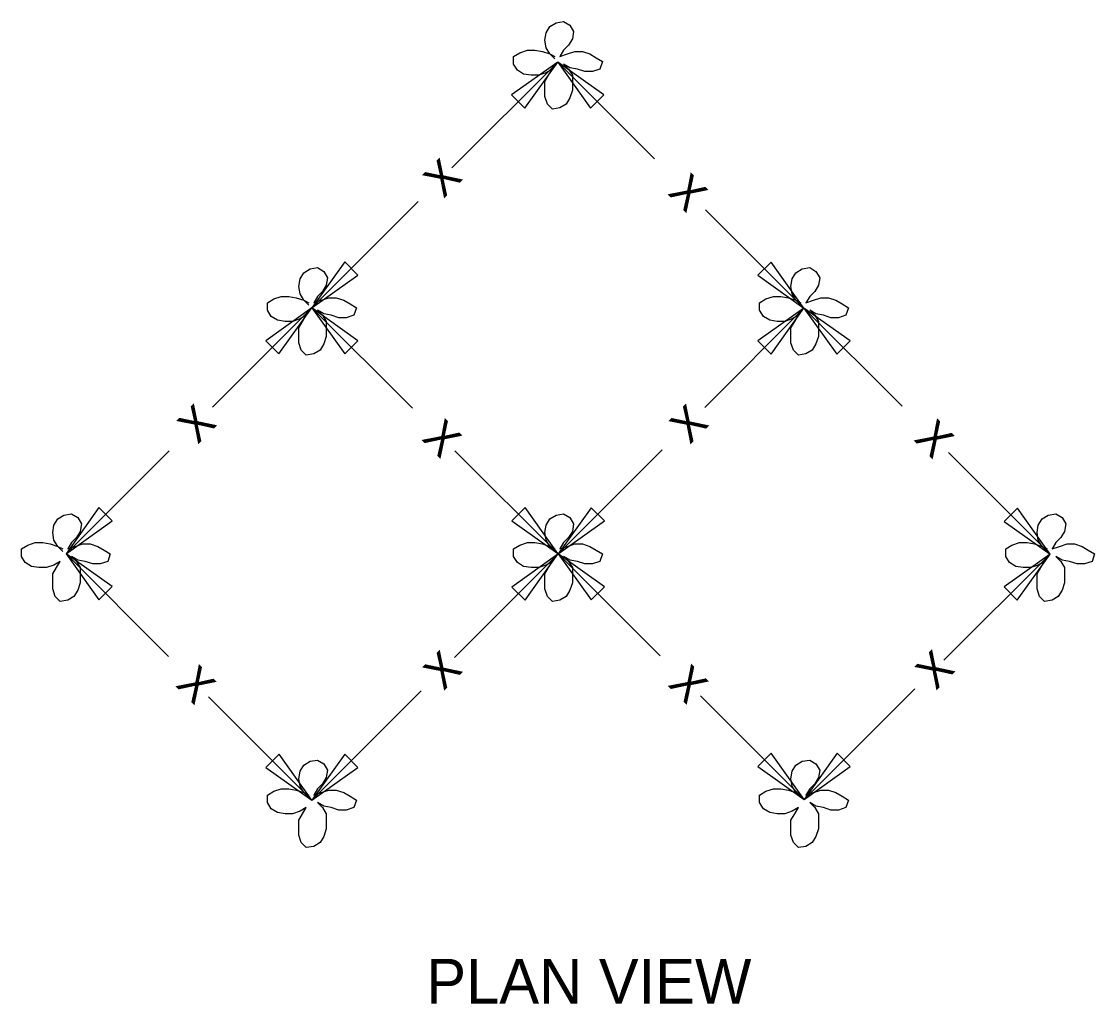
# Model space of a CAD drawing. Extents: x 2.6 to 16.3, y 0.2 to 8.7.
# Drawn here: x 2.596 to 5.6, y 4.889 to 7.637 of the extents above; entities that cross this region are included whole.
import ezdxf

# ---------------------------------------------------------------- set-up
doc = ezdxf.new("R2010")
doc.units = 0
for name, color, linetype in [('SD_P_Dimension Lines', 7, 'Continuous'), ('SD_P_Dimension Text', 7, 'Continuous'), ('SD_P_Prop Object Lines', 7, 'Continuous'), ('SD_P_Subtitles', 7, 'Continuous')]:
    doc.layers.add(name, color=color, linetype=linetype)

msp = doc.modelspace()

# ---------------------------------------------------------------- linework, layer by layer
at = {"layer": 'SD_P_Dimension Lines'}
for p, q in [((3.8012, 7.2279), (4.0972, 7.5237)), ((4.0972, 7.5237), (3.9681, 7.4318)), ((4.0052, 7.3947), (4.0972, 7.5237)), ((4.0972, 7.5237), (4.3679, 7.2533)), ((4.2263, 7.4318), (4.0972, 7.5237)), ((4.0972, 7.5237), (4.1892, 7.3947)), ((3.9681, 7.4318), (4.0052, 7.3947)), ((4.1892, 7.3947), (4.2263, 7.4318)), ((3.4089, 6.8357), (3.7066, 7.1333)), ((4.5115, 7.1099), (4.7867, 6.835)), ((3.5008, 6.9648), (3.4089, 6.8357)), ((3.538, 6.9276), (3.5008, 6.9648)), ((4.6947, 6.964), (4.6576, 6.9269)), ((4.7867, 6.835), (4.6947, 6.964)), ((3.4089, 6.8357), (3.538, 6.9276)), ((4.6576, 6.9269), (4.7867, 6.835)), ((3.1308, 6.5578), (3.4089, 6.8357)), ((3.4089, 6.8357), (3.2798, 6.7438)), ((3.3169, 6.7067), (3.4089, 6.8357)), ((3.6904, 6.5548), (3.4089, 6.8357)), ((3.538, 6.7439), (3.4089, 6.8357)), ((3.4089, 6.8357), (3.5009, 6.7068)), ((4.5088, 6.5571), (4.7867, 6.835)), ((4.7867, 6.835), (4.6577, 6.7431)), ((4.6948, 6.706), (4.7867, 6.835)), ((4.7867, 6.835), (5.0618, 6.5603)), ((4.9159, 6.7432), (4.7867, 6.835)), ((4.7867, 6.835), (4.8788, 6.706)), ((3.2798, 6.7438), (3.3169, 6.7067)), ((3.5009, 6.7068), (3.538, 6.7439)), ((4.6577, 6.7431), (4.6948, 6.706)), ((4.8788, 6.706), (4.9159, 6.7432)), ((2.7206, 6.1478), (3.009, 6.4361)), ((4.098, 6.148), (3.8095, 6.4359)), ((4.099, 6.1475), (4.3897, 6.4381)), ((5.1915, 6.4308), (5.4763, 6.1463)), ((2.8125, 6.2768), (2.7206, 6.1478)), ((2.8496, 6.2397), (2.8125, 6.2768)), ((4.006, 6.277), (3.9689, 6.2398)), ((4.098, 6.148), (4.006, 6.277)), ((4.1909, 6.2765), (4.099, 6.1475)), ((4.228, 6.2394), (4.1909, 6.2765)), ((5.3843, 6.2753), (5.3472, 6.2382)), ((5.4763, 6.1463), (5.3843, 6.2753)), ((2.7206, 6.1478), (2.8496, 6.2397)), ((3.9689, 6.2398), (4.098, 6.148)), ((4.099, 6.1475), (4.228, 6.2394)), ((5.3472, 6.2382), (5.4763, 6.1463)), ((2.7206, 6.1478), (3.0077, 5.8599)), ((2.8495, 6.0557), (2.7206, 6.1478)), ((2.7206, 6.1478), (2.8123, 6.0186)), ((3.8084, 5.857), (4.0979, 6.1463)), ((4.0979, 6.1463), (3.9688, 6.0544)), ((4.0059, 6.0173), (4.0979, 6.1463)), ((4.3846, 5.862), (4.0988, 6.1473)), ((4.2279, 6.0555), (4.0988, 6.1473)), ((4.0988, 6.1473), (4.1908, 6.0183)), ((5.4763, 6.1463), (5.1787, 5.8501)), ((5.4763, 6.1463), (5.347, 6.0547)), ((5.3841, 6.0175), (5.4763, 6.1463)), ((2.8123, 6.0186), (2.8495, 6.0557)), ((3.9688, 6.0544), (4.0059, 6.0173)), ((4.1908, 6.0183), (4.2279, 6.0555)), ((5.347, 6.0547), (5.3841, 6.0175)), ((5.0976, 5.7693), (4.7872, 5.4603)), ((3.1198, 5.7476), (3.409, 5.4577)), ((3.409, 5.4577), (3.715, 5.7636)), ((4.7872, 5.4603), (4.4967, 5.7501)), ((4.6951, 5.5892), (4.658, 5.5521)), ((4.7872, 5.4603), (4.6951, 5.5892)), ((4.8794, 5.5891), (4.7872, 5.4603)), ((4.9164, 5.5519), (4.8794, 5.5891)), ((3.3172, 5.5868), (3.28, 5.5497)), ((3.409, 5.4577), (3.3172, 5.5868)), ((3.5009, 5.5867), (3.409, 5.4577)), ((3.538, 5.5496), (3.5009, 5.5867)), ((3.28, 5.5497), (3.409, 5.4577)), ((3.409, 5.4577), (3.538, 5.5496)), ((4.658, 5.5521), (4.7872, 5.4603)), ((4.7872, 5.4603), (4.9164, 5.5519))]:
    msp.add_line(p, q, dxfattribs=at)
at = {"layer": 'SD_P_Prop Object Lines'}
for points in [[(4.0893, 7.5323), (4.0753, 7.5463), (4.0648, 7.5638), (4.0613, 7.5848), (4.0648, 7.6058), (4.0753, 7.6233), (4.0928, 7.6338), (4.1139, 7.6373), (4.1314, 7.6268), (4.1419, 7.6093), (4.1384, 7.5883), (4.1279, 7.5708), (4.1139, 7.5568), (4.1034, 7.5393), (4.1244, 7.5463), (4.1454, 7.5533), (4.1664, 7.5533), (4.1874, 7.5463), (4.2049, 7.5358), (4.2224, 7.5252), (4.2154, 7.5042), (4.1944, 7.4972), (4.1734, 7.4972), (4.1524, 7.5042), (4.1314, 7.5077), (4.1139, 7.5182), (4.1279, 7.5042), (4.1384, 7.4867), (4.1384, 7.4657), (4.1384, 7.4447), (4.1314, 7.4237), (4.1209, 7.4062), (4.1034, 7.3957), (4.0823, 7.3922), (4.0683, 7.4062), (4.0613, 7.4272), (4.0613, 7.4482), (4.0613, 7.4692), (4.0718, 7.4867), (4.0823, 7.5042), (4.0648, 7.4937), (4.0438, 7.4867), (4.0228, 7.4867), (4.0018, 7.4902), (3.9843, 7.5007), (3.9738, 7.5182), (3.9738, 7.5393), (3.9913, 7.5498), (4.0123, 7.5568), (4.0333, 7.5568), (4.0543, 7.5533), (4.0753, 7.5463), (4.0893, 7.5393)], [(3.4004, 6.8433), (3.3864, 6.8573), (3.3759, 6.8748), (3.3723, 6.8958), (3.3759, 6.9168), (3.3864, 6.9343), (3.4039, 6.9448), (3.4249, 6.9483), (3.4424, 6.9378), (3.4529, 6.9203), (3.4494, 6.8993), (3.4389, 6.8818), (3.4249, 6.8678), (3.4144, 6.8503), (3.4354, 6.8573), (3.4564, 6.8643), (3.4774, 6.8643), (3.4984, 6.8573), (3.5159, 6.8468), (3.5335, 6.8363), (3.5265, 6.8153), (3.5054, 6.8083), (3.4844, 6.8083), (3.4634, 6.8153), (3.4424, 6.8188), (3.4249, 6.8293), (3.4389, 6.8153), (3.4494, 6.7977), (3.4494, 6.7767), (3.4494, 6.7557), (3.4424, 6.7347), (3.4319, 6.7172), (3.4144, 6.7067), (3.3934, 6.7032), (3.3794, 6.7172), (3.3723, 6.7382), (3.3723, 6.7592), (3.3723, 6.7802), (3.3829, 6.7977), (3.3934, 6.8153), (3.3759, 6.8047), (3.3548, 6.7977), (3.3338, 6.7977), (3.3128, 6.8012), (3.2953, 6.8118), (3.2848, 6.8293), (3.2848, 6.8503), (3.3023, 6.8608), (3.3233, 6.8678), (3.3443, 6.8678), (3.3653, 6.8643), (3.3864, 6.8573), (3.4004, 6.8503)], [(4.7783, 6.8433), (4.7643, 6.8573), (4.7538, 6.8748), (4.7503, 6.8958), (4.7538, 6.9168), (4.7643, 6.9343), (4.7818, 6.9448), (4.8028, 6.9483), (4.8203, 6.9378), (4.8309, 6.9203), (4.8274, 6.8993), (4.8168, 6.8818), (4.8028, 6.8678), (4.7923, 6.8503), (4.8133, 6.8573), (4.8344, 6.8643), (4.8554, 6.8643), (4.8764, 6.8573), (4.8939, 6.8468), (4.9114, 6.8363), (4.9044, 6.8153), (4.8834, 6.8083), (4.8624, 6.8083), (4.8414, 6.8153), (4.8203, 6.8188), (4.8028, 6.8293), (4.8168, 6.8153), (4.8274, 6.7977), (4.8274, 6.7767), (4.8274, 6.7557), (4.8203, 6.7347), (4.8098, 6.7172), (4.7923, 6.7067), (4.7713, 6.7032), (4.7573, 6.7172), (4.7503, 6.7382), (4.7503, 6.7592), (4.7503, 6.7802), (4.7608, 6.7977), (4.7713, 6.8153), (4.7538, 6.8047), (4.7328, 6.7977), (4.7118, 6.7977), (4.6908, 6.8012), (4.6732, 6.8118), (4.6627, 6.8293), (4.6627, 6.8503), (4.6802, 6.8608), (4.7013, 6.8678), (4.7223, 6.8678), (4.7433, 6.8643), (4.7643, 6.8573), (4.7783, 6.8503)], [(2.7114, 6.1543), (2.6974, 6.1683), (2.6869, 6.1858), (2.6834, 6.2068), (2.6869, 6.2279), (2.6974, 6.2454), (2.7149, 6.2559), (2.7359, 6.2594), (2.7534, 6.2489), (2.7639, 6.2314), (2.7604, 6.2103), (2.7499, 6.1928), (2.7359, 6.1788), (2.7254, 6.1613), (2.7464, 6.1683), (2.7674, 6.1753), (2.7884, 6.1753), (2.8095, 6.1683), (2.827, 6.1578), (2.8445, 6.1473), (2.8375, 6.1263), (2.8165, 6.1193), (2.7955, 6.1193), (2.7744, 6.1263), (2.7534, 6.1298), (2.7359, 6.1403), (2.7499, 6.1263), (2.7604, 6.1088), (2.7604, 6.0878), (2.7604, 6.0667), (2.7534, 6.0457), (2.7429, 6.0282), (2.7254, 6.0177), (2.7044, 6.0142), (2.6904, 6.0282), (2.6834, 6.0492), (2.6834, 6.0702), (2.6834, 6.0913), (2.6939, 6.1088), (2.7044, 6.1263), (2.6869, 6.1158), (2.6659, 6.1088), (2.6448, 6.1088), (2.6238, 6.1123), (2.6063, 6.1228), (2.5958, 6.1403), (2.5958, 6.1613), (2.6133, 6.1718), (2.6343, 6.1788), (2.6554, 6.1788), (2.6764, 6.1753), (2.6974, 6.1683), (2.7114, 6.1613)], [(4.0893, 6.1543), (4.0753, 6.1683), (4.0648, 6.1858), (4.0613, 6.2068), (4.0648, 6.2279), (4.0753, 6.2454), (4.0928, 6.2559), (4.1139, 6.2594), (4.1314, 6.2489), (4.1419, 6.2314), (4.1384, 6.2103), (4.1279, 6.1928), (4.1139, 6.1788), (4.1034, 6.1613), (4.1244, 6.1683), (4.1454, 6.1753), (4.1664, 6.1753), (4.1874, 6.1683), (4.2049, 6.1578), (4.2224, 6.1473), (4.2154, 6.1263), (4.1944, 6.1193), (4.1734, 6.1193), (4.1524, 6.1263), (4.1314, 6.1298), (4.1139, 6.1403), (4.1279, 6.1263), (4.1384, 6.1088), (4.1384, 6.0878), (4.1384, 6.0667), (4.1314, 6.0457), (4.1209, 6.0282), (4.1034, 6.0177), (4.0823, 6.0142), (4.0683, 6.0282), (4.0613, 6.0492), (4.0613, 6.0702), (4.0613, 6.0913), (4.0718, 6.1088), (4.0823, 6.1263), (4.0648, 6.1158), (4.0438, 6.1088), (4.0228, 6.1088), (4.0018, 6.1123), (3.9843, 6.1228), (3.9738, 6.1403), (3.9738, 6.1613), (3.9913, 6.1718), (4.0123, 6.1788), (4.0333, 6.1788), (4.0543, 6.1753), (4.0753, 6.1683), (4.0893, 6.1613)], [(5.4673, 6.1543), (5.4533, 6.1683), (5.4428, 6.1858), (5.4393, 6.2068), (5.4428, 6.2279), (5.4533, 6.2454), (5.4708, 6.2559), (5.4918, 6.2594), (5.5093, 6.2489), (5.5198, 6.2314), (5.5163, 6.2103), (5.5058, 6.1928), (5.4918, 6.1788), (5.4813, 6.1613), (5.5023, 6.1683), (5.5233, 6.1753), (5.5443, 6.1753), (5.5654, 6.1683), (5.5829, 6.1578), (5.6004, 6.1473), (5.5934, 6.1263), (5.5724, 6.1193), (5.5514, 6.1193), (5.5303, 6.1263), (5.5093, 6.1298), (5.4918, 6.1403), (5.5058, 6.1263), (5.5163, 6.1088), (5.5163, 6.0878), (5.5163, 6.0667), (5.5093, 6.0457), (5.4988, 6.0282), (5.4813, 6.0177), (5.4603, 6.0142), (5.4463, 6.0282), (5.4393, 6.0492), (5.4393, 6.0702), (5.4393, 6.0913), (5.4498, 6.1088), (5.4603, 6.1263), (5.4428, 6.1158), (5.4218, 6.1088), (5.4007, 6.1088), (5.3797, 6.1123), (5.3622, 6.1228), (5.3517, 6.1403), (5.3517, 6.1613), (5.3692, 6.1718), (5.3902, 6.1788), (5.4113, 6.1788), (5.4323, 6.1753), (5.4533, 6.1683), (5.4673, 6.1613)], [(3.4004, 5.4653), (3.3864, 5.4793), (3.3759, 5.4968), (3.3723, 5.5179), (3.3759, 5.5389), (3.3864, 5.5564), (3.4039, 5.5669), (3.4249, 5.5704), (3.4424, 5.5599), (3.4529, 5.5424), (3.4494, 5.5214), (3.4389, 5.5039), (3.4249, 5.4898), (3.4144, 5.4723), (3.4354, 5.4793), (3.4564, 5.4863), (3.4774, 5.4863), (3.4984, 5.4793), (3.5159, 5.4688), (3.5335, 5.4583), (3.5265, 5.4373), (3.5054, 5.4303), (3.4844, 5.4303), (3.4634, 5.4373), (3.4424, 5.4408), (3.4249, 5.4513), (3.4389, 5.4373), (3.4494, 5.4198), (3.4494, 5.3988), (3.4494, 5.3778), (3.4424, 5.3567), (3.4319, 5.3392), (3.4144, 5.3287), (3.3934, 5.3252), (3.3794, 5.3392), (3.3723, 5.3602), (3.3723, 5.3813), (3.3723, 5.4023), (3.3829, 5.4198), (3.3934, 5.4373), (3.3759, 5.4268), (3.3548, 5.4198), (3.3338, 5.4198), (3.3128, 5.4233), (3.2953, 5.4338), (3.2848, 5.4513), (3.2848, 5.4723), (3.3023, 5.4828), (3.3233, 5.4898), (3.3443, 5.4898), (3.3653, 5.4863), (3.3864, 5.4793), (3.4004, 5.4723)], [(4.7783, 5.4653), (4.7643, 5.4793), (4.7538, 5.4968), (4.7503, 5.5179), (4.7538, 5.5389), (4.7643, 5.5564), (4.7818, 5.5669), (4.8028, 5.5704), (4.8203, 5.5599), (4.8309, 5.5424), (4.8274, 5.5214), (4.8168, 5.5039), (4.8028, 5.4898), (4.7923, 5.4723), (4.8133, 5.4793), (4.8344, 5.4863), (4.8554, 5.4863), (4.8764, 5.4793), (4.8939, 5.4688), (4.9114, 5.4583), (4.9044, 5.4373), (4.8834, 5.4303), (4.8624, 5.4303), (4.8414, 5.4373), (4.8203, 5.4408), (4.8028, 5.4513), (4.8168, 5.4373), (4.8274, 5.4198), (4.8274, 5.3988), (4.8274, 5.3778), (4.8203, 5.3567), (4.8098, 5.3392), (4.7923, 5.3287), (4.7713, 5.3252), (4.7573, 5.3392), (4.7503, 5.3602), (4.7503, 5.3813), (4.7503, 5.4023), (4.7608, 5.4198), (4.7713, 5.4373), (4.7538, 5.4268), (4.7328, 5.4198), (4.7118, 5.4198), (4.6908, 5.4233), (4.6732, 5.4338), (4.6627, 5.4513), (4.6627, 5.4723), (4.6802, 5.4828), (4.7013, 5.4898), (4.7223, 5.4898), (4.7433, 5.4863), (4.7643, 5.4793), (4.7783, 5.4723)]]:
    msp.add_lwpolyline(points, dxfattribs=at)

# ---------------------------------------------------------------- texts
at = {"layer": 'SD_P_Dimension Text'}
for rotation, p in [(45, (3.7771, 7.14)), (315, (4.4025, 7.1554)), (45, (3.0888, 6.4521)), (45, (4.4669, 6.4516)), (315, (3.714, 6.4679)), (315, (5.0921, 6.4667)), (45, (3.7774, 5.7623)), (45, (5.1558, 5.7636)), (315, (3.0253, 5.7788)), (315, (4.4035, 5.7798))]:
    msp.add_text('X', height=0.09, rotation=rotation, dxfattribs=at).set_placement(p)
at = {"layer": 'SD_P_Subtitles'}
msp.add_text('PLAN VIEW', height=0.125, dxfattribs=at).set_placement((3.7293, 4.8888))

doc.saveas('drawing.dxf')
